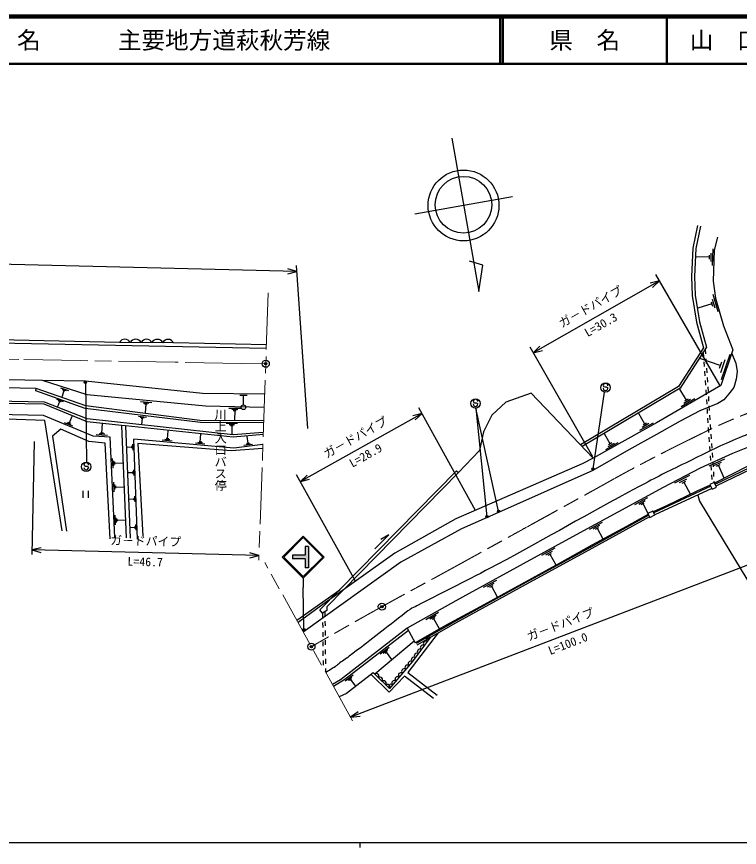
# Model space of a CAD drawing. Units: millimetres, scale not verified. Extents: x 40000 to 680000, y 20000 to 380000.
# Drawn here: x 195274 to 348401, y 204000 to 380000 of the extents above; entities that cross this region are included whole.
import ezdxf
from ezdxf.enums import TextEntityAlignment as Align

# ---------------------------------------------------------------- set-up
doc = ezdxf.new("R2010")
doc.units = ezdxf.units.MM
doc.header["$LTSCALE"] = 1000
doc.header["$PDMODE"] = 32
doc.header["$PDSIZE"] = 500
doc.linetypes.add('CHAIN', pattern=[18.5, 12, -1.5, 3.5, -1.5])
for name, color, linetype, lineweight in [('M-BGD', 7, 'Continuous', 25), ('M-BMK', 2, 'CHAIN', 13), ('M-BMK-SRVR', 3, 'Continuous', 25), ('M-STR-STRC', 7, 'Continuous', 25), ('M-TTL', 2, 'Continuous', 140), ('M-TTL-BAND', 7, 'Continuous', 25), ('M-TTL-LINE', 7, 'Continuous', 50)]:
    doc.layers.add(name, color=color, linetype=linetype, lineweight=lineweight)
doc.layers.add('M-TTL-TXT', color=7, linetype='Continuous')
doc.styles.add('@ＭＳ ゴシック', font='')
doc.styles.add('ＭＳ ゴシック', font='')
doc.styles.get('@ＭＳ ゴシック').set_extended_font_data('@MS Gothic')
doc.styles.get('ＭＳ ゴシック').set_extended_font_data('MS Gothic')

msp = doc.modelspace()

# ---------------------------------------------------------------- hatches: boundary and pattern name
at = {"layer": 'M-STR-STRC'}
msp.add_hatch(color=256, dxfattribs=at).paths.add_polyline_path([(257125, 267750), (256376, 267750), (256376, 265876), (253752, 265876), (253752, 265127), (256376, 265127), (256376, 263253), (257125, 263253)])

# ---------------------------------------------------------------- linework, layer by layer
at = {"layer": 'M-BGD'}
for p, q in [((287474, 354278), (293228, 321754)), ((300339, 341829), (279661, 338171)), ((254644, 326009), (69825, 330486)), ((342021, 329473), (341997, 328593)), ((342385, 329904), (342337, 328143)), ((342762, 330774), (342664, 327253)), ((294071, 327358), (291195, 328216)), ((342009, 329033), (339191, 329111)), ((252700, 325538), (254644, 326009)), ((254644, 326009), (252725, 326573)), ((257000, 292731), (254556, 327251)), ((293228, 321754), (294071, 327358)), ((331446, 324024), (304728, 308770)), ((331446, 324024), (329511, 323516)), ((330025, 322617), (331446, 324024)), ((344224, 301897), (330681, 325348)), ((342753, 321204), (343844, 317501)), ((342558, 319134), (339595, 318261)), ((342421, 319597), (342694, 318671)), ((342655, 320169), (343201, 318317)), ((228535, 310905), (217058, 310983)), ((248205, 310482), (228535, 310905)), ((317373, 286763), (304053, 309946)), ((306149, 310178), (304728, 308770)), ((304728, 308770), (306663, 309279)), ((340748, 308887), (340814, 307889)), ((341160, 309531), (341226, 308533)), ((346346, 308445), (344517, 303033)), ((344349, 306105), (340019, 307568)), ((340880, 306891), (340947, 305893)), ((341292, 307535), (341359, 306537)), ((344578, 306781), (344120, 305428)), ((345348, 307275), (344433, 304569)), ((341013, 304896), (341079, 303898)), ((341425, 305540), (341491, 304542)), ((341146, 302900), (341212, 301902)), ((341558, 303544), (341624, 302546)), ((204554, 301364), (206251, 300824)), ((204924, 301059), (205773, 300789)), ((337164, 298761), (335801, 301105)), ((341690, 301548), (341757, 300551)), ((205295, 300754), (204863, 299397)), ((205083, 300822), (205507, 300687)), ((244086, 299750), (242586, 299750)), ((243336, 297750), (243336, 299750)), ((341279, 300904), (341345, 299907)), ((341823, 299553), (341890, 298555)), ((203750, 298977), (205124, 298496)), ((204341, 298462), (203956, 297363)), ((204046, 298719), (204733, 298479)), ((204169, 298522), (204513, 298402)), ((221536, 298494), (223890, 298269)), ((222102, 298202), (223279, 298090)), ((222374, 297939), (222962, 297882)), ((222668, 297911), (222488, 296027)), ((338970, 299027), (336040, 297323)), ((338067, 298894), (336602, 298042)), ((337530, 298974), (336798, 298548)), ((341411, 298909), (341478, 297911)), ((341956, 297557), (342022, 296559)), ((240220, 297080), (242761, 297026)), ((240850, 296812), (242120, 296785)), ((241162, 296551), (241797, 296538)), ((241480, 296545), (241437, 294512)), ((281160, 295945), (255392, 281485)), ((281160, 295945), (279222, 295451)), ((279729, 294548), (281160, 295945)), ((292482, 275380), (280514, 297119)), ((328362, 293651), (327087, 295923)), ((341544, 296913), (341610, 295915)), ((207212, 293220), (205442, 293947)), ((206842, 293579), (205957, 293943)), ((206694, 293847), (206251, 294029)), ((206472, 293938), (207054, 295353)), ((221086, 295377), (222757, 295166)), ((221482, 295157), (222318, 295051)), ((221670, 294964), (222088, 294911)), ((221879, 294937), (221710, 293600)), ((341677, 294918), (341743, 293920)), ((342089, 295562), (342155, 294564)), ((213354, 291798), (213486, 293726)), ((217474, 293404), (218508, 269566)), ((218347, 293311), (217474, 293404)), ((218347, 293311), (219297, 269541)), ((227226, 290567), (227376, 292253)), ((239689, 293861), (242041, 293847)), ((240276, 293622), (241452, 293615)), ((240568, 293385), (241156, 293382)), ((240862, 293384), (240852, 291502)), ((330101, 293880), (327261, 292286)), ((329232, 293766), (327812, 292969)), ((328717, 293851), (328007, 293452)), ((341809, 292922), (341876, 291924)), ((342221, 293566), (342288, 292568)), ((214526, 291233), (212116, 291399)), ((213940, 291516), (212735, 291598)), ((213655, 291777), (213053, 291819)), ((216055, 269729), (215119, 290892)), ((220917, 269319), (220077, 290476)), ((227735, 290310), (226681, 290403)), ((227490, 290544), (226963, 290591)), ((234194, 289924), (234335, 291515)), ((244299, 289615), (244127, 291047)), ((321036, 289490), (319843, 291616)), ((341942, 290926), (342008, 289929)), ((342354, 291570), (342420, 290573)), ((198981, 289970), (198502, 266058)), ((219601, 288771), (218630, 288733)), ((219595, 288923), (219607, 288620)), ((219710, 289080), (219734, 288473)), ((219820, 289388), (219868, 288174)), ((228243, 290052), (226135, 290239)), ((235153, 289438), (233164, 289615)), ((234674, 289681), (233679, 289769)), ((234443, 289902), (233945, 289946)), ((245237, 289364), (243447, 289150)), ((244768, 289490), (243873, 289382)), ((244523, 289642), (244075, 289588)), ((322664, 289705), (320006, 288212)), ((321850, 289597), (320521, 288851)), ((321369, 289677), (320704, 289304)), ((342075, 288931), (342141, 287933)), ((342487, 289575), (342553, 288577)), ((342207, 286935), (342274, 285937)), ((342619, 287579), (342686, 286581)), ((215709, 284345), (215618, 286400)), ((215892, 284867), (215846, 285895)), ((216086, 285133), (216063, 285647)), ((216074, 285390), (217718, 285463)), ((342011, 284843), (345290, 286333)), ((342752, 285584), (342818, 284586)), ((342980, 284888), (344619, 285633)), ((219816, 283365), (218846, 283326)), ((219810, 283516), (219822, 283213)), ((219925, 283673), (219949, 283067)), ((220034, 283981), (220083, 282768)), ((342340, 284940), (342407, 283942)), ((342885, 283588), (342951, 282590)), ((343539, 284746), (344359, 285118)), ((343949, 284932), (345140, 282309)), ((267041, 260369), (254602, 282916)), ((256823, 282882), (255392, 281485)), ((255392, 281485), (257330, 281979)), ((334760, 281207), (337893, 282826)), ((335705, 281299), (337271, 282108)), ((342473, 282944), (342539, 281946)), ((215932, 279299), (215841, 281350)), ((216114, 279821), (216069, 280846)), ((216308, 280086), (216285, 280599)), ((216297, 280343), (217937, 280415)), ((342338, 280499), (330244, 274886)), ((342561, 280028), (330473, 274418)), ((336258, 281188), (337041, 281593)), ((336650, 281390), (337945, 278884)), ((343036, 281307), (342153, 280889)), ((342153, 280889), (342640, 279861)), ((342640, 279861), (343523, 280279)), ((343018, 281592), (343036, 281307)), ((343523, 280279), (343036, 281307)), ((209368, 278040), (209368, 279540)), ((210493, 278040), (210493, 279540)), ((220257, 278386), (220305, 277175)), ((326265, 276637), (328975, 278117)), ((220038, 277771), (219070, 277733)), ((220032, 277922), (220044, 277620)), ((220147, 278079), (220172, 277473)), ((327090, 276736), (328446, 277476)), ((327577, 276650), (328255, 277020)), ((327916, 276835), (329101, 274666)), ((330080, 275222), (329036, 274712)), ((329036, 274712), (329429, 273908)), ((330473, 274418), (330080, 275222)), ((216241, 272307), (216151, 274351)), ((216423, 272827), (216378, 273849)), ((216616, 273091), (216594, 273603)), ((216605, 273347), (218241, 273419)), ((316613, 271400), (319375, 272893)), ((329429, 273908), (330473, 274418)), ((220277, 271771), (219309, 271732)), ((220271, 271922), (220283, 271619)), ((220386, 272078), (220410, 271473)), ((220495, 272385), (220543, 271175)), ((317453, 271497), (318834, 272244)), ((317947, 271408), (318638, 271781)), ((318292, 271594), (319487, 269385)), ((274143, 270204), (271195, 267231)), ((274143, 270204), (272415, 269197)), ((200465, 267479), (198521, 267009)), ((246615, 265845), (198521, 267009)), ((198521, 267009), (200440, 266444)), ((244671, 265374), (246615, 265845)), ((246615, 265845), (244696, 266409)), ((356715, 266346), (266043, 231557)), ((306534, 265882), (309347, 267432)), ((307392, 265988), (308799, 266763)), ((307899, 265901), (308602, 266288)), ((308251, 266094), (309491, 263844)), ((294199, 259098), (296980, 260626)), ((295047, 259202), (296438, 259966)), ((295547, 259115), (296243, 259497)), ((295895, 259306), (297118, 257081)), ((254615, 252155), (263723, 258590)), ((260088, 253615), (260098, 252615)), ((260585, 253914), (260595, 252914)), ((281977, 252296), (284662, 253807)), ((260606, 251915), (260616, 250915)), ((282800, 252405), (284142, 253161)), ((283286, 252325), (283957, 252703)), ((283622, 252514), (284831, 250367)), ((260108, 251615), (260118, 250615)), ((278021, 250413), (279734, 247323)), ((260128, 249615), (260138, 248615)), ((260626, 249915), (260636, 248915)), ((260149, 247615), (260159, 246615)), ((260646, 247915), (260656, 246915)), ((279527, 247696), (271133, 240699)), ((272324, 244985), (274214, 246443)), ((260169, 245615), (260179, 244615)), ((260666, 245915), (260677, 244915)), ((272942, 245161), (273887, 245890)), ((273324, 245154), (273796, 245518)), ((273560, 245336), (274726, 243824)), ((260189, 243615), (260199, 242615)), ((260687, 243915), (260697, 242915)), ((260707, 241915), (260715, 241161)), ((264891, 239253), (266569, 240547)), ((265440, 239409), (266279, 240056)), ((265779, 239403), (266198, 239726)), ((265989, 239564), (267024, 238222)), ((267661, 232733), (266043, 231557)), ((266043, 231557), (268032, 231766))]:
    msp.add_line(p, q, dxfattribs=at)
for points in [[(340175, 335589), (339184, 330868), (338871, 324921), (339053, 320956), (339966, 315374), (341427, 309949), (335871, 301263), (315080, 288901)], [(339543, 335722), (338542, 330952), (338225, 324923), (338410, 320889), (339335, 315238), (340792, 309824)], [(343733, 333292), (343055, 330527), (342873, 323928), (343316, 320354), (345038, 314511), (346994, 309425), (344438, 301861), (330874, 293970), (317432, 286423)], [(248178, 309702), (194867, 310753), (69488, 312480)], [(217058, 310983), (194771, 311440), (161673, 311853), (160038, 311870), (137974, 312088), (119407, 312357), (76678, 312892)], [(340792, 309824), (335537, 301608), (314751, 289249)], [(346764, 308744), (347664, 306588), (347942, 304849), (347733, 303203), (347235, 301452), (346191, 300061), (345101, 298820), (343826, 298021), (340038, 296499), (335842, 294308), (330860, 291491), (324965, 288204), (317322, 283848), (297350, 274975), (289508, 271506), (276661, 264411), (256018, 249626)], [(247733, 297221), (235261, 297484), (210222, 299876), (200765, 302884), (166853, 303540), (126906, 304345), (77033, 305236)], [(247632, 294377), (234105, 294454), (209919, 297520), (199394, 301206), (146976, 302290), (78191, 303427)], [(247833, 300029), (234662, 300135), (209849, 302773), (200765, 302884)], [(247616, 293947), (234201, 294037), (209798, 296954), (199349, 300710), (199394, 301206)], [(317432, 286423), (304299, 300262), (298900, 298344), (295965, 295566), (294205, 292006), (293322, 288102), (288905, 283442), (261028, 254982)], [(447525, 295262), (436985, 297663), (426851, 299228), (416913, 300245), (414341, 300294), (406970, 300417), (397023, 300171), (395263, 300001), (387027, 299122), (377011, 297297), (376222, 297123), (366878, 294688), (357902, 291811), (346952, 287418), (340101, 284305), (332276, 280262), (322677, 275019), (313026, 269802), (302566, 264038), (288324, 256212), (278021, 250413)], [(247544, 291909), (241137, 291371), (210247, 294755), (201188, 298355), (180285, 298711), (177103, 296903), (78361, 298423)], [(217474, 293404), (210226, 294172), (201093, 297883), (180407, 298236), (177225, 296428), (78377, 297950)], [(215119, 290892), (211482, 291142), (200944, 295471), (181016, 295934), (177755, 294187), (76144, 295660)], [(204919, 271044), (201276, 294470), (181139, 295154)], [(437279, 291258), (429359, 293114), (421030, 294540), (413883, 295114), (406979, 295601), (398458, 295618), (395554, 295514), (386964, 294836), (377122, 293201), (366879, 290784), (359106, 288245), (350220, 284732), (343098, 281178)], [(437169, 290430), (430151, 292232), (421366, 293670), (413909, 294399), (413479, 294425), (406927, 294824), (401123, 294859), (395552, 294630), (394989, 294607), (386066, 293850), (377184, 292410), (376815, 292339), (369804, 290722), (364240, 289180), (359370, 287568), (358934, 287403), (350874, 284125), (343402, 280535)], [(215066, 269354), (214048, 289651), (210605, 290016), (204658, 292624), (202884, 291137), (205858, 270992)], [(247583, 291437), (241131, 290895), (218347, 293311)], [(247452, 289328), (241304, 288590), (220077, 290476)], [(247422, 288482), (240755, 288017), (220931, 289582), (222001, 269915)], [(358785, 287782), (350710, 284497), (343228, 280903)], [(317432, 286423), (315116, 285233), (288347, 273580), (275396, 266302), (260128, 255460), (254894, 251652)], [(261028, 254982), (261015, 254173), (260088, 253615), (259547, 254349), (288489, 283742), (288905, 283442)], [(342210, 280770), (339400, 279477), (332978, 276370), (330130, 275119)], [(339589, 278649), (339980, 277373), (356179, 250552)], [(329112, 274558), (324459, 271994), (317156, 267995), (310189, 264111), (302236, 259764), (293495, 254988), (286133, 251000), (279734, 247323)], [(329202, 274373), (316962, 267629), (301591, 259257), (288055, 251796), (279913, 247175)], [(329360, 274050), (317134, 267315), (301764, 258943), (288230, 251483), (280090, 246864)], [(278021, 250413), (263893, 239494), (262173, 238532)], [(278275, 249954), (264777, 239543), (262410, 238105)], [(282891, 248453), (279086, 243343), (274240, 237627), (271133, 240699)], [(284593, 249419), (278164, 241047), (284381, 236239)], [(271133, 240699), (270795, 241007), (265129, 236633), (263638, 235892)], [(283592, 235509), (277437, 240308), (274216, 236864), (270353, 240666)]]:
    msp.add_lwpolyline(points, dxfattribs=at)
for centre, radius in [((289958, 339993), 7500), ((289940, 340150), 6000), ((243336, 297250), 500)]:
    msp.add_circle(centre, radius, dxfattribs=at)
for centre, radius, start, end in [((218201, 310385), 1291, 26.85115, 152.36755), ((220497, 310369), 1291, 26.85115, 152.36755), ((222792, 310353), 1291, 26.85115, 152.36755), ((225088, 310338), 1291, 26.85115, 152.36755), ((227383, 310322), 1291, 26.85115, 152.36755), ((282600, 248008), 532, 56.77124, 229.87949), ((281331, 246305), 532, 56.77124, 229.87949), ((281966, 247156), 532, 56.77124, 229.87949), ((280063, 244601), 532, 56.77124, 229.87949), ((280697, 245453), 532, 56.77124, 229.87949), ((278767, 242911), 536, 53.60381, 225.80895), ((279428, 243749), 532, 56.77124, 229.87949), ((277383, 241278), 536, 53.60381, 225.80895), ((278075, 242094), 536, 53.60381, 225.80895), ((271487, 240281), 548, 320.37561, 130.26936), ((272264, 239513), 548, 320.37561, 130.26936), ((275306, 238828), 536, 53.60381, 225.80895), ((275998, 239645), 536, 53.60381, 225.80895), ((276690, 240461), 536, 53.60381, 225.80895), ((273041, 238745), 548, 320.37561, 130.26936), ((273817, 237977), 548, 320.37561, 130.26936), ((274614, 238012), 536, 53.60381, 225.80895)]:
    msp.add_arc(centre, radius, start, end, dxfattribs=at)
msp.add_open_spline([(447525, 295262), (447646, 295663), (447700, 295806), (447722, 296166), (447738, 296433), (447783, 296597), (447698, 296850), (447597, 297155), (447465, 297311), (447223, 297523), (446879, 297823), (446643, 297955), (446215, 298114), (446002, 298193), (445878, 298220), (445658, 298276), (442911, 298975), (441349, 299277), (438571, 299840), (434072, 300751), (431537, 301203), (426989, 301823), (423096, 302353), (420910, 302644), (416990, 302918), (413079, 303191), (410877, 303172), (406957, 303179), (403050, 303186), (400854, 303235), (396958, 302953), (393051, 302670), (390880, 302299), (387005, 301730), (383082, 301153), (380880, 300833), (377001, 300014), (373066, 299184), (370875, 298633), (367019, 297493), (363035, 296315), (360854, 295489), (356951, 294067), (353023, 292636), (350818, 291834), (346981, 290177), (343012, 288464), (340871, 287322), (336984, 285430), (333071, 283526), (330889, 282437), (327046, 280396), (315198, 274102), (308798, 270136), (296945, 263852), (290403, 260384), (286651, 258611), (280086, 255188), (279520, 254893), (279180, 254767), (278643, 254423), (277953, 253980), (277623, 253652), (276973, 253153), (272572, 249780), (270162, 247819), (265728, 244489), (264850, 243830), (264327, 243503), (263457, 242833), (263198, 242633), (263077, 242489), (262814, 242294), (262481, 242047), (262265, 241951), (261910, 241737), (261466, 241471), (261321, 241389), (260764, 241072)], degree=3, knots=[0, 0, 0, 0, 1, 1, 1, 2, 2, 2, 3, 3, 3, 4, 4, 4, 5, 5, 5, 6, 6, 6, 7, 7, 7, 8, 8, 8, 9, 9, 9, 10, 10, 10, 11, 11, 11, 12, 12, 12, 13, 13, 13, 14, 14, 14, 15, 15, 15, 16, 16, 16, 17, 17, 17, 18, 18, 18, 19, 19, 19, 20, 20, 20, 21, 21, 21, 22, 22, 22, 23, 23, 23, 24, 24, 24, 25, 25, 25, 26, 26, 26, 26], dxfattribs=at)
at = {"layer": 'M-BMK'}
for p, q in [((248597, 321463), (246580, 264851)), ((195778, 307343), (180781, 307599)), ((208795, 307121), (195778, 307343)), ((228869, 306778), (208795, 307121)), ((242970, 306537), (228869, 306778)), ((248062, 306450), (242970, 306537)), ((266451, 230822), (247830, 264383))]:
    msp.add_line(p, q, dxfattribs=at)
msp.add_open_spline([(559193, 279744), (554814, 279654), (553653, 279606), (550103, 279666), (547978, 279702), (546787, 279731), (544664, 279823), (541670, 279952), (539991, 280026), (537004, 280276), (533081, 280606), (530877, 280767), (526979, 281320), (523052, 281877), (520863, 282282), (516974, 283061), (513054, 283846), (510875, 284369), (506992, 285321), (503051, 286288), (500872, 286941), (496959, 288017), (494255, 288760), (492749, 289207), (490054, 289981), (484155, 291675), (480854, 292639), (474966, 294369), (469602, 295945), (466632, 296945), (461246, 298442), (458846, 299110), (457501, 299486), (455081, 300078), (448021, 301807), (444097, 302926), (436966, 304337), (433070, 305107), (430883, 305532), (426950, 306084), (423079, 306628), (420886, 306761), (416986, 307023), (413093, 307285), (410906, 307435), (407004, 307423), (403095, 307412), (400906, 307245), (397007, 306962), (393100, 306679), (390905, 306523), (387026, 305971), (383083, 305410), (380897, 304939), (377002, 304105), (373087, 303266), (370893, 302786), (367021, 301763), (365030, 301237), (363922, 300910), (361962, 300276), (359977, 299634), (358884, 299215), (356926, 298494), (353036, 297061), (350841, 296295), (347016, 294696), (343023, 293026), (340874, 291888), (336988, 289983), (333045, 288050), (330867, 286906), (326980, 284862), (323023, 282781), (320863, 281509), (316947, 279352), (305279, 272927), (298762, 269292), (287089, 262875), (281458, 259780), (278266, 258115), (272651, 254990), (266798, 251734), (264949, 250670), (257737, 246527)], degree=3, knots=[0, 0, 0, 0, 1, 1, 1, 2, 2, 2, 3, 3, 3, 4, 4, 4, 5, 5, 5, 6, 6, 6, 7, 7, 7, 8, 8, 8, 9, 9, 9, 10, 10, 10, 11, 11, 11, 12, 12, 12, 13, 13, 13, 14, 14, 14, 15, 15, 15, 16, 16, 16, 17, 17, 17, 18, 18, 18, 19, 19, 19, 20, 20, 20, 21, 21, 21, 22, 22, 22, 23, 23, 23, 24, 24, 24, 25, 25, 25, 26, 26, 26, 27, 27, 27, 28, 28, 28, 28], dxfattribs=at)
at = {"layer": 'M-BMK-SRVR'}
for centre in [(248062, 306450), (272651, 254990), (257737, 246527)]:
    msp.add_circle(centre, 750, dxfattribs=at)
for p in [(248062, 306450), (248062, 306450), (272651, 254990), (257737, 246527), (257737, 246527)]:
    msp.add_point(p, dxfattribs=at)
at = {"layer": 'M-STR-STRC'}
for p, q in [((209838, 302548), (210111, 285625)), ((319541, 301785), (319647, 301649)), ((319647, 301649), (319892, 301537)), ((319892, 301537), (320193, 301535)), ((320193, 301535), (320438, 301395)), ((320438, 301395), (320537, 301277)), ((317393, 284164), (319799, 300435)), ((292016, 298440), (292122, 298304)), ((292122, 298304), (292367, 298192)), ((292367, 298192), (292668, 298189)), ((292668, 298189), (292913, 298050)), ((292913, 298050), (293012, 297932)), ((209535, 285007), (209641, 284871)), ((209641, 284871), (209886, 284759)), ((209886, 284759), (210186, 284757)), ((210186, 284757), (210431, 284618)), ((210431, 284618), (210531, 284500)), ((256001, 269956), (251546, 265501)), ((256001, 269638), (251864, 265501)), ((260456, 265501), (256001, 269956)), ((260138, 265501), (256001, 269638)), ((256376, 267750), (256376, 265876)), ((257125, 267750), (256376, 267750)), ((257125, 267750), (257125, 263253)), ((253752, 265876), (253752, 265127)), ((256376, 265876), (253752, 265876)), ((251546, 265501), (256001, 261047)), ((251864, 265501), (256001, 261365)), ((256376, 265127), (253752, 265127)), ((256001, 261047), (260456, 265501)), ((256001, 261365), (260138, 265501)), ((256376, 265127), (256376, 263253)), ((257125, 263253), (256376, 263253)), ((256001, 261047), (256001, 259047)), ((256129, 250102), (256001, 259047))]:
    msp.add_line(p, q, dxfattribs=at)
msp.add_lwpolyline([(297392, 275205), (292549, 297062), (294907, 274062)], dxfattribs=at)
for centre, radius in [((209838, 302548), 150), ((209838, 302548), 120), ((209838, 302548), 90), ((209838, 302548), 60), ((209838, 302548), 30), ((320038, 301406), 1000), ((292513, 298061), 1000), ((210032, 284628), 1000), ((317393, 284164), 150), ((317393, 284164), 120), ((317393, 284164), 90), ((317393, 284164), 60), ((317393, 284164), 30), ((297392, 275205), 150), ((297392, 275205), 120), ((297392, 275205), 90), ((297392, 275205), 60), ((297392, 275205), 30), ((294907, 274062), 150), ((294907, 274062), 120), ((294907, 274062), 90), ((294907, 274062), 60), ((294907, 274062), 30), ((256129, 250102), 150), ((256129, 250102), 120), ((256129, 250102), 90), ((256129, 250102), 60), ((256129, 250102), 30)]:
    msp.add_circle(centre, radius, dxfattribs=at)
for centre, start, end in [((320038, 301281), 179.55488, 359.55488), ((320041, 301781), 359.55488, 179.55488), ((292512, 297936), 179.55488, 359.55488), ((292516, 298436), 359.55488, 179.55488), ((210035, 285003), 359.55488, 179.55488), ((210031, 284503), 179.55488, 359.55488)]:
    msp.add_arc(centre, 500, start, end, dxfattribs=at)
for p in [(209838, 302548), (317393, 284164), (297392, 275205), (294907, 274062), (256129, 250102)]:
    msp.add_point(p, dxfattribs=at)
at = {"layer": 'M-TTL'}
msp.add_line((680000, 380000), (40000, 380000), dxfattribs=at)
at = {"layer": 'M-TTL-BAND'}
for p, q in [((40000, 205000), (579000, 205000)), ((268000, 205000), (268000, 204000))]:
    msp.add_line(p, q, dxfattribs=at)
at = {"layer": 'M-TTL-LINE'}
for p, q in [((297750, 380000), (297750, 370000)), ((298250, 380000), (298250, 370000)), ((333000, 380000), (333000, 370000)), ((40000, 370000), (680000, 370000))]:
    msp.add_line(p, q, dxfattribs=at)

# ---------------------------------------------------------------- texts
at = {"layer": 'M-BGD', "style": 'ＭＳ ゴシック'}
for rotation, p in [(29.724, (317591, 317266)), (29.299, (267786, 289587)), (358.613, (222592, 267426)), (20.991, (311021, 249885))]:
    msp.add_text('ガ－ドパイプ', height=1833, rotation=rotation, dxfattribs=at).set_placement(p, align=Align.BOTTOM_CENTER)
at = {"layer": 'M-BGD', "style": '@ＭＳ ゴシック'}
for s, rotation, p in [('L=30.3', 29.724, (318583, 315529)), ('L=28.9', 29.299, (268765, 287843)), ('L=46.7', 358.613, (222544, 265427)), ('L=100.0', 20.991, (311737, 248018))]:
    msp.add_text(s, height=1833, rotation=rotation, dxfattribs=at).set_placement(p, align=Align.TOP_CENTER)
msp.add_text('川上入口バス停', height=1833, rotation=270, dxfattribs=at).set_placement((238453, 288199), align=Align.MIDDLE_CENTER)
at = {"layer": 'M-TTL-TXT', "style": 'ＭＳ ゴシック'}
for s, p in [('路 線 名', (180380, 375000)), ('主要地方道萩秋芳線', (216734, 375000))]:
    msp.add_text(s, height=3666, dxfattribs=at).set_placement(p, align=Align.MIDDLE_LEFT)
for s, p in [('県\u3000名', (315625, 375000)), ('山\u3000口\u3000県', (350375, 375000))]:
    msp.add_text(s, height=3666, dxfattribs=at).set_placement(p, align=Align.MIDDLE_CENTER)

doc.saveas('drawing.dxf')
